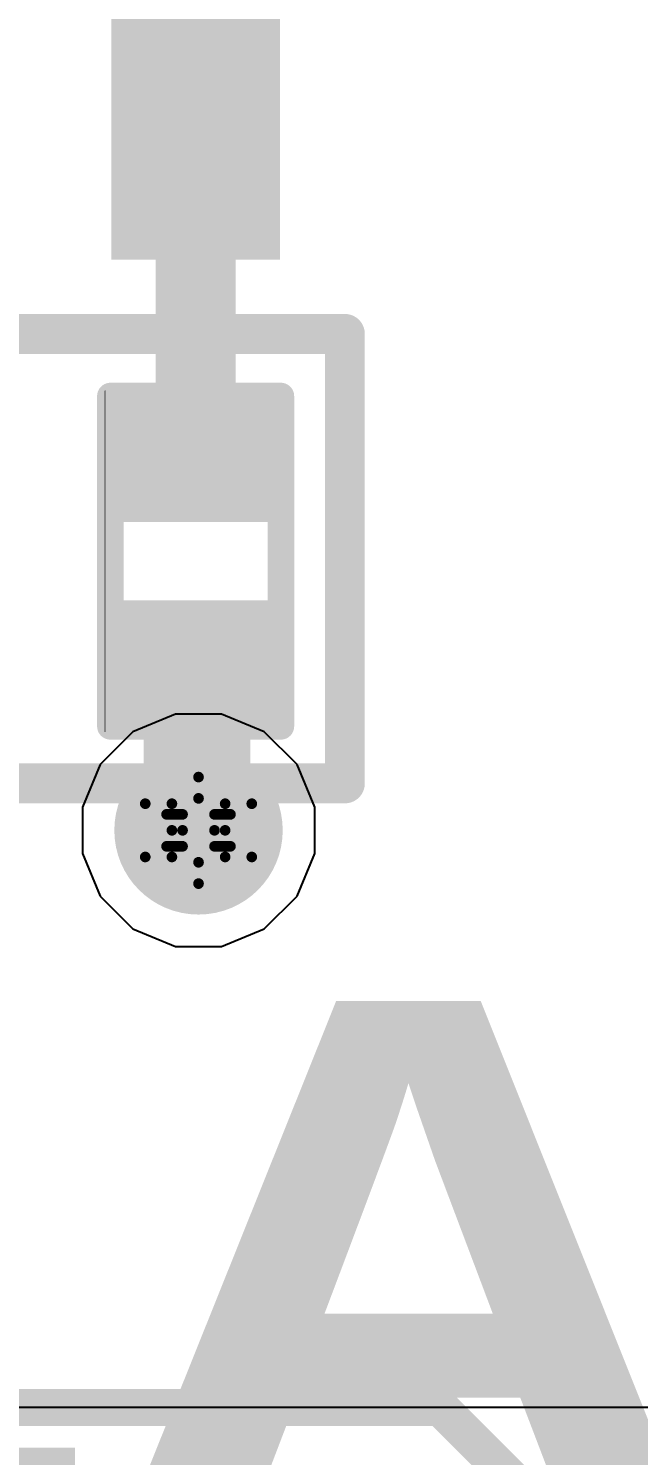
# Model space of a CAD drawing. Header units: inches. Extents: x -5 to 5328, y -4 to 5281.
# Drawn here: x 121.99 to 124.9, y 14.82 to 21.62 of the extents above; entities that cross this region are included whole.
import ezdxf

# ---------------------------------------------------------------- set-up
doc = ezdxf.new("R2010")
doc.units = ezdxf.units.IN
for name, color, linetype in [('Bottom Layer', 5, 'Continuous'), ('Bottom Solder', 6, 'Continuous'), ('Drill Drawing', 1, 'Continuous'), ('Layer 1', 16, 'Continuous'), ('Layer 2', 76, 'Continuous'), ('Top Layer', 1, 'Continuous'), ('Top Overlay', 2, 'Continuous'), ('Top Paste', 8, 'Continuous'), ('Top Solder', 216, 'Continuous'), ('Via Holes', 16, 'Continuous')]:
    doc.layers.add(name, color=color, linetype=linetype)
doc.styles.add('Arial Black_Bold', font='', dxfattribs={"height": 0.2})
doc.styles.get('Arial Black_Bold').set_extended_font_data('Arial Black', bold=True)

# ---------------------------------------------------------------- blocks, each defined once
blk = doc.blocks.new('SOIC_8_0_154___3_90___W______9')
at = {"layer": 'Top Layer'}
blk.add_hatch(color=1, dxfattribs=at).paths.add_polyline_path([(1.92499996, 1.6050006), (1.92499996, 2.2049994), (3.474999399999999, 2.2049994), (3.474999399999999, 1.6050006)])
at = {"layer": 'Top Paste'}
blk.add_hatch(color=8, dxfattribs=at).paths.add_polyline_path([(1.92499996, 1.6050006), (1.92499996, 2.2049994), (3.474999399999999, 2.2049994), (3.474999399999999, 1.6050006)])
at = {"layer": 'Top Solder'}
blk.add_hatch(color=216, dxfattribs=at).paths.add_polyline_path([(1.82339996, 1.5034006), (1.82339996, 2.3065994), (3.5765994, 2.3065994), (3.5765994, 1.5034006)])
blk = doc.blocks.new('R___0402_80')
at = {"layer": 'Top Layer'}
for points in [[(-0.6985, -0.3175), (-0.6985, 0.3174999999999999), (-0.2413000000000001, 0.3175), (-0.2412999999999999, -0.3174999999999999)], [(0.2413000000000001, -0.3175), (0.2412999999999999, 0.3174999999999999), (0.6985, 0.3175), (0.6985, -0.3174999999999999)]]:
    blk.add_hatch(color=1, dxfattribs=at).paths.add_polyline_path(points)
at = {"layer": 'Top Paste'}
for points in [[(-0.6985, -0.3175), (-0.6985, 0.3174999999999999), (-0.2413000000000001, 0.3175), (-0.2412999999999999, -0.3174999999999999)], [(0.2413000000000001, -0.3175), (0.2412999999999999, 0.3174999999999999), (0.6985, 0.3175), (0.6985, -0.3174999999999999)]]:
    blk.add_hatch(color=8, dxfattribs=at).paths.add_polyline_path(points)
at = {"layer": 'Top Solder'}
for points in [[(-0.75350116, -0.3725011600000001), (-0.75350116, 0.3725011599999999), (-0.18629884, 0.3725011600000001), (-0.1862988399999999, -0.3725011599999999)], [(0.18629884, -0.3725011600000001), (0.1862988399999999, 0.3725011599999999), (0.75350116, 0.3725011600000001), (0.75350116, -0.3725011599999999)]]:
    blk.add_hatch(color=216, dxfattribs=at).paths.add_polyline_path(points)
at = {"layer": 'Top Overlay'}
for points in [[(-0.7874, -0.4064, 0.127, 0.127, 0), (-0.7874, 0.4064, 0.127, 0.127, 0)], [(0.7874, 0.4064, 0.127, 0.127, 0), (-0.7874, 0.4064, 0.127, 0.127, 0)], [(0.7874, -0.4064, 0.127, 0.127, 0), (0.7874, 0.4064, 0.127, 0.127, 0)], [(0.7874, -0.4064, 0.127, 0.127, 0), (-0.7874, -0.4064, 0.127, 0.127, 0)], [(0.8128, -0.4318, 0.0032258, 0.0032258, 0), (-0.8128, -0.4318, 0.0032258, 0.0032258, 0)]]:
    blk.add_lwpolyline(points, format="xyseb", dxfattribs=at)
for points in [[(-0.8191499999999999, 0.4064, 0.0635, 0.0635, 1), (-0.7556499999999999, 0.4064, 0.0635, 0.0635, 1)], [(-0.8191499999999999, 0.4064, 0.0635, 0.0635, 1), (-0.7556499999999999, 0.4064, 0.0635, 0.0635, 1)], [(0.7556499999999999, 0.4064, 0.0635, 0.0635, 1), (0.8191499999999999, 0.4064, 0.0635, 0.0635, 1)], [(0.7556499999999999, 0.4064, 0.0635, 0.0635, 1), (0.8191499999999999, 0.4064, 0.0635, 0.0635, 1)], [(-0.8191499999999999, -0.4064, 0.0635, 0.0635, 1), (-0.7556499999999999, -0.4064, 0.0635, 0.0635, 1)], [(-0.8191499999999999, -0.4064, 0.0635, 0.0635, 1), (-0.7556499999999999, -0.4064, 0.0635, 0.0635, 1)], [(0.7556499999999999, -0.4064, 0.0635, 0.0635, 1), (0.8191499999999999, -0.4064, 0.0635, 0.0635, 1)], [(0.7556499999999999, -0.4064, 0.0635, 0.0635, 1), (0.8191499999999999, -0.4064, 0.0635, 0.0635, 1)], [(-0.81360518, -0.4318, 0.0016129, 0.0016129, 1), (-0.8119948199999999, -0.4318, 0.0016129, 0.0016129, 1)], [(0.8119948199999999, -0.4318, 0.0016129, 0.0016129, 1), (0.81360518, -0.4318, 0.0016129, 0.0016129, 1)]]:
    blk.add_lwpolyline(points, format="xyseb", close=True, dxfattribs=at)

msp = doc.modelspace()

# ---------------------------------------------------------------- hatches: boundary and pattern name
at = {"layer": 'Bottom Layer'}
h = msp.add_hatch(color=5, dxfattribs=at)
edge = h.paths.add_edge_path()
edge.add_arc((122.7971763, 17.8006756), 0.2999994, 0, 360)
at = {"layer": 'Bottom Solder'}
h = msp.add_hatch(color=6, dxfattribs=at)
edge = h.paths.add_edge_path()
edge.add_arc((122.7971763, 17.8006756), 0.4015993999999999, 0, 360)
at = {"layer": 'Layer 1'}
h = msp.add_hatch(color=16, dxfattribs=at)
edge = h.paths.add_edge_path()
edge.add_arc((122.7971763, 17.8006756), 0.2999994, 0, 360)
at = {"layer": 'Layer 2'}
h = msp.add_hatch(color=76, dxfattribs=at)
edge = h.paths.add_edge_path()
edge.add_arc((122.7971763, 17.8006756), 0.2999994, 0, 360)
at = {"layer": 'Top Layer'}
h = msp.add_hatch(color=1, dxfattribs=at)
edge = h.paths.add_edge_path()
edge.add_arc((122.7971763, 17.8006756), 0.2999994, 0, 360)
at = {"layer": 'Top Solder'}
h = msp.add_hatch(color=216, dxfattribs=at)
edge = h.paths.add_edge_path()
edge.add_arc((122.7971763, 17.8006756), 0.4015993999999999, 0, 360)
at = {"layer": 'Via Holes'}
h = msp.add_hatch(color=7, dxfattribs=at)
edge = h.paths.add_edge_path()
edge.add_arc((122.7971763, 17.8006756), 0.1499997, 0, 360)

# ---------------------------------------------------------------- linework, layer by layer
at = {"layer": 'Bottom Layer'}
for p, q in [((122.6869784, 18.354675), (122.48336184, 18.2703343)), ((122.9073742, 18.354675), (122.6869784, 18.354675)), ((123.11099076, 18.2703343), (122.9073742, 18.354675)), ((122.48336184, 18.2703343), (122.3275176, 18.11449006)), ((123.266835, 18.11449006), (123.11099076, 18.2703343)), ((122.3275176, 18.11449006), (122.2431769, 17.9108735)), ((123.3511757, 17.9108735), (123.266835, 18.11449006)), ((122.2431769, 17.9108735), (122.2431769, 17.6904777)), ((123.3511757, 17.6904777), (123.3511757, 17.9108735)), ((122.2431769, 17.6904777), (122.3275176, 17.48686114)), ((123.266835, 17.48686114), (123.3511757, 17.6904777)), ((122.3275176, 17.48686114), (122.48336184, 17.3310169)), ((123.11099076, 17.3310169), (123.266835, 17.48686114)), ((122.48336184, 17.3310169), (122.6869784, 17.2466762)), ((122.9073742, 17.2466762), (123.11099076, 17.3310169)), ((122.6869784, 17.2466762), (122.9073742, 17.2466762))]:
    msp.add_line(p, q, dxfattribs=at)
at = {"layer": 'Drill Drawing'}
for points in [[(122.6701763, 17.9276756, 0.0508, 0.0508, 0), (122.7971763, 18.0546756, 0.0508, 0.0508, 0)], [(122.7971763, 18.0546756, 0.0508, 0.0508, 0), (122.9241763, 17.9276756, 0.0508, 0.0508, 0)], [(122.7209763, 17.8768756, 0.0508, 0.0508, 0), (122.7971763, 17.9530756, 0.0508, 0.0508, 0)], [(122.7971763, 17.9530756, 0.0508, 0.0508, 0), (122.8733763, 17.8768756, 0.0508, 0.0508, 0)], [(122.5431763, 17.9276756, 0.0508, 0.0508, 0), (122.6701763, 17.8006756, 0.0508, 0.0508, 0)], [(122.5431763, 17.9276756, 0.0508, 0.0508, 0), (122.6701763, 17.9276756, 0.0508, 0.0508, 0)], [(122.6447763, 17.8768756, 0.0508, 0.0508, 0), (122.7209763, 17.8006756, 0.0508, 0.0508, 0)], [(122.6447763, 17.8768756, 0.0508, 0.0508, 0), (122.7209763, 17.8768756, 0.0508, 0.0508, 0)], [(122.8733763, 17.8768756, 0.0508, 0.0508, 0), (122.9495763, 17.8768756, 0.0508, 0.0508, 0)], [(122.8733763, 17.8006756, 0.0508, 0.0508, 0), (122.9495763, 17.8768756, 0.0508, 0.0508, 0)], [(122.9241763, 17.9276756, 0.0508, 0.0508, 0), (123.0511763, 17.9276756, 0.0508, 0.0508, 0)], [(122.9241763, 17.8006756, 0.0508, 0.0508, 0), (123.0511763, 17.9276756, 0.0508, 0.0508, 0)], [(122.5431763, 17.6736756, 0.0508, 0.0508, 0), (122.6701763, 17.8006756, 0.0508, 0.0508, 0)], [(122.6447763, 17.7244756, 0.0508, 0.0508, 0), (122.7209763, 17.8006756, 0.0508, 0.0508, 0)], [(122.8733763, 17.8006756, 0.0508, 0.0508, 0), (122.9495763, 17.7244756, 0.0508, 0.0508, 0)], [(122.9241763, 17.8006756, 0.0508, 0.0508, 0), (123.0511763, 17.6736756, 0.0508, 0.0508, 0)], [(122.5431763, 17.6736756, 0.0508, 0.0508, 0), (122.6701763, 17.6736756, 0.0508, 0.0508, 0)], [(122.6447763, 17.7244756, 0.0508, 0.0508, 0), (122.7209763, 17.7244756, 0.0508, 0.0508, 0)], [(122.6701763, 17.6736756, 0.0508, 0.0508, 0), (122.7971763, 17.5466756, 0.0508, 0.0508, 0)], [(122.7209763, 17.7244756, 0.0508, 0.0508, 0), (122.7971763, 17.6482756, 0.0508, 0.0508, 0)], [(122.7971763, 17.6482756, 0.0508, 0.0508, 0), (122.8733763, 17.7244756, 0.0508, 0.0508, 0)], [(122.7971763, 17.5466756, 0.0508, 0.0508, 0), (122.9241763, 17.6736756, 0.0508, 0.0508, 0)], [(122.8733763, 17.7244756, 0.0508, 0.0508, 0), (122.9495763, 17.7244756, 0.0508, 0.0508, 0)], [(122.9241763, 17.6736756, 0.0508, 0.0508, 0), (123.0511763, 17.6736756, 0.0508, 0.0508, 0)]]:
    msp.add_lwpolyline(points, format="xyseb", dxfattribs=at)
for points in [[(122.7844763, 18.0546756, 0.0254, 0.0254, 1), (122.8098763, 18.0546756, 0.0254, 0.0254, 1)], [(122.7844763, 18.0546756, 0.0254, 0.0254, 1), (122.8098763, 18.0546756, 0.0254, 0.0254, 1)], [(122.7844763, 17.9530756, 0.0254, 0.0254, 1), (122.8098763, 17.9530756, 0.0254, 0.0254, 1)], [(122.7844763, 17.9530756, 0.0254, 0.0254, 1), (122.8098763, 17.9530756, 0.0254, 0.0254, 1)], [(122.5304763, 17.9276756, 0.0254, 0.0254, 1), (122.5558763, 17.9276756, 0.0254, 0.0254, 1)], [(122.5304763, 17.9276756, 0.0254, 0.0254, 1), (122.5558763, 17.9276756, 0.0254, 0.0254, 1)], [(122.6320763, 17.8768756, 0.0254, 0.0254, 1), (122.6574763, 17.8768756, 0.0254, 0.0254, 1)], [(122.6320763, 17.8768756, 0.0254, 0.0254, 1), (122.6574763, 17.8768756, 0.0254, 0.0254, 1)], [(122.6574763, 17.9276756, 0.0254, 0.0254, 1), (122.6828763, 17.9276756, 0.0254, 0.0254, 1)], [(122.6574763, 17.9276756, 0.0254, 0.0254, 1), (122.6828763, 17.9276756, 0.0254, 0.0254, 1)], [(122.7082763, 17.8768756, 0.0254, 0.0254, 1), (122.7336763, 17.8768756, 0.0254, 0.0254, 1)], [(122.7082763, 17.8768756, 0.0254, 0.0254, 1), (122.7336763, 17.8768756, 0.0254, 0.0254, 1)], [(122.8606763, 17.8768756, 0.0254, 0.0254, 1), (122.8860763, 17.8768756, 0.0254, 0.0254, 1)], [(122.8606763, 17.8768756, 0.0254, 0.0254, 1), (122.8860763, 17.8768756, 0.0254, 0.0254, 1)], [(122.9114763, 17.9276756, 0.0254, 0.0254, 1), (122.9368763, 17.9276756, 0.0254, 0.0254, 1)], [(122.9114763, 17.9276756, 0.0254, 0.0254, 1), (122.9368763, 17.9276756, 0.0254, 0.0254, 1)], [(122.9368763, 17.8768756, 0.0254, 0.0254, 1), (122.9622763, 17.8768756, 0.0254, 0.0254, 1)], [(122.9368763, 17.8768756, 0.0254, 0.0254, 1), (122.9622763, 17.8768756, 0.0254, 0.0254, 1)], [(123.0384763, 17.9276756, 0.0254, 0.0254, 1), (123.0638763, 17.9276756, 0.0254, 0.0254, 1)], [(123.0384763, 17.9276756, 0.0254, 0.0254, 1), (123.0638763, 17.9276756, 0.0254, 0.0254, 1)], [(122.6574763, 17.8006756, 0.0254, 0.0254, 1), (122.6828763, 17.8006756, 0.0254, 0.0254, 1)], [(122.6574763, 17.8006756, 0.0254, 0.0254, 1), (122.6828763, 17.8006756, 0.0254, 0.0254, 1)], [(122.7082763, 17.8006756, 0.0254, 0.0254, 1), (122.7336763, 17.8006756, 0.0254, 0.0254, 1)], [(122.7082763, 17.8006756, 0.0254, 0.0254, 1), (122.7336763, 17.8006756, 0.0254, 0.0254, 1)], [(122.8606763, 17.8006756, 0.0254, 0.0254, 1), (122.8860763, 17.8006756, 0.0254, 0.0254, 1)], [(122.8606763, 17.8006756, 0.0254, 0.0254, 1), (122.8860763, 17.8006756, 0.0254, 0.0254, 1)], [(122.9114763, 17.8006756, 0.0254, 0.0254, 1), (122.9368763, 17.8006756, 0.0254, 0.0254, 1)], [(122.9114763, 17.8006756, 0.0254, 0.0254, 1), (122.9368763, 17.8006756, 0.0254, 0.0254, 1)], [(122.5304763, 17.6736756, 0.0254, 0.0254, 1), (122.5558763, 17.6736756, 0.0254, 0.0254, 1)], [(122.5304763, 17.6736756, 0.0254, 0.0254, 1), (122.5558763, 17.6736756, 0.0254, 0.0254, 1)], [(122.6320763, 17.7244756, 0.0254, 0.0254, 1), (122.6574763, 17.7244756, 0.0254, 0.0254, 1)], [(122.6320763, 17.7244756, 0.0254, 0.0254, 1), (122.6574763, 17.7244756, 0.0254, 0.0254, 1)], [(122.6574763, 17.6736756, 0.0254, 0.0254, 1), (122.6828763, 17.6736756, 0.0254, 0.0254, 1)], [(122.6574763, 17.6736756, 0.0254, 0.0254, 1), (122.6828763, 17.6736756, 0.0254, 0.0254, 1)], [(122.7082763, 17.7244756, 0.0254, 0.0254, 1), (122.7336763, 17.7244756, 0.0254, 0.0254, 1)], [(122.7082763, 17.7244756, 0.0254, 0.0254, 1), (122.7336763, 17.7244756, 0.0254, 0.0254, 1)], [(122.8606763, 17.7244756, 0.0254, 0.0254, 1), (122.8860763, 17.7244756, 0.0254, 0.0254, 1)], [(122.8606763, 17.7244756, 0.0254, 0.0254, 1), (122.8860763, 17.7244756, 0.0254, 0.0254, 1)], [(122.9114763, 17.6736756, 0.0254, 0.0254, 1), (122.9368763, 17.6736756, 0.0254, 0.0254, 1)], [(122.9114763, 17.6736756, 0.0254, 0.0254, 1), (122.9368763, 17.6736756, 0.0254, 0.0254, 1)], [(122.9368763, 17.7244756, 0.0254, 0.0254, 1), (122.9622763, 17.7244756, 0.0254, 0.0254, 1)], [(122.9368763, 17.7244756, 0.0254, 0.0254, 1), (122.9622763, 17.7244756, 0.0254, 0.0254, 1)], [(123.0384763, 17.6736756, 0.0254, 0.0254, 1), (123.0638763, 17.6736756, 0.0254, 0.0254, 1)], [(123.0384763, 17.6736756, 0.0254, 0.0254, 1), (123.0638763, 17.6736756, 0.0254, 0.0254, 1)], [(122.7844763, 17.6482756, 0.0254, 0.0254, 1), (122.8098763, 17.6482756, 0.0254, 0.0254, 1)], [(122.7844763, 17.6482756, 0.0254, 0.0254, 1), (122.8098763, 17.6482756, 0.0254, 0.0254, 1)], [(122.7844763, 17.5466756, 0.0254, 0.0254, 1), (122.8098763, 17.5466756, 0.0254, 0.0254, 1)], [(122.7844763, 17.5466756, 0.0254, 0.0254, 1), (122.8098763, 17.5466756, 0.0254, 0.0254, 1)]]:
    msp.add_lwpolyline(points, format="xyseb", close=True, dxfattribs=at)
at = {"layer": 'Layer 1'}
for p, q in [((122.6869784, 18.354675), (122.48336184, 18.2703343)), ((122.9073742, 18.354675), (122.6869784, 18.354675)), ((123.11099076, 18.2703343), (122.9073742, 18.354675)), ((122.48336184, 18.2703343), (122.3275176, 18.11449006)), ((123.266835, 18.11449006), (123.11099076, 18.2703343)), ((122.3275176, 18.11449006), (122.2431769, 17.9108735)), ((123.3511757, 17.9108735), (123.266835, 18.11449006)), ((122.2431769, 17.9108735), (122.2431769, 17.6904777)), ((123.3511757, 17.6904777), (123.3511757, 17.9108735)), ((122.2431769, 17.6904777), (122.3275176, 17.48686114)), ((123.266835, 17.48686114), (123.3511757, 17.6904777)), ((122.3275176, 17.48686114), (122.48336184, 17.3310169)), ((123.11099076, 17.3310169), (123.266835, 17.48686114)), ((122.48336184, 17.3310169), (122.6869784, 17.2466762)), ((122.9073742, 17.2466762), (123.11099076, 17.3310169)), ((122.6869784, 17.2466762), (122.9073742, 17.2466762))]:
    msp.add_line(p, q, dxfattribs=at)
at = {"layer": 'Layer 2'}
msp.add_line((130.86828792, 15.04855512), (116.44108792, 15.04855512), dxfattribs=at)
at = {"layer": 'Top Layer'}
for points in [[(122.78338918, 21.39830366, 0.254, 0.254, 0), (122.78338918, 24.9640979, 0.254, 0.254, 0)], [(122.7834222, 19.68114682, 0.3809999999999999, 0.3809999999999999, 0), (122.7834222, 21.39832144, 0.3809999999999999, 0.3809999999999999, 0)], [(122.7834222, 19.68114682, 0.254, 0.254, 0), (122.78342474, 19.68114428, 0.254, 0.254, 0)], [(122.79032338, 17.80752852, 0.508, 0.508, 0), (122.79032338, 18.58867758, 0.508, 0.508, 0)], [(122.78347046, 18.61407758, 0.254, 0.254, 0), (122.7919947, 18.60555334, 0.254, 0.254, 0)], [(122.7919947, 18.57236824, 0.254, 0.254, 0), (122.7919947, 18.60555334, 0.254, 0.254, 0)], [(122.79032338, 17.80752852, 0.508, 0.508, 0), (122.7971763, 17.8006756, 0.508, 0.508, 0)], [(114.11067602, 15.04855512, 0.1778, 0.1778, 0), (123.95082144, 15.04855512, 0.1778, 0.1778, 0)], [(123.95082144, 15.04855512, 0.1778, 0.1778, 0), (125.39846904, 13.60090752, 0.1778, 0.1778, 0)]]:
    msp.add_lwpolyline(points, format="xyseb", dxfattribs=at)
for points in [[(122.6881722, 21.39832144, 0.1905, 0.1905, 1), (122.8786722, 21.39832144, 0.1905, 0.1905, 1)], [(122.71988918, 21.39830366, 0.127, 0.127, 1), (122.84688918, 21.39830366, 0.127, 0.127, 1)], [(122.6881722, 19.68114682, 0.1905, 0.1905, 1), (122.8786722, 19.68114682, 0.1905, 0.1905, 1)], [(122.7199222, 19.68114682, 0.127, 0.127, 1), (122.8469222, 19.68114682, 0.127, 0.127, 1)], [(122.71992474, 19.68114428, 0.127, 0.127, 1), (122.84692474, 19.68114428, 0.127, 0.127, 1)], [(122.66332338, 18.58867758, 0.254, 0.254, 1), (122.91732338, 18.58867758, 0.254, 0.254, 1)], [(122.71997046, 18.61407758, 0.127, 0.127, 1), (122.84697046, 18.61407758, 0.127, 0.127, 1)], [(122.7284947, 18.60555334, 0.127, 0.127, 1), (122.8554947, 18.60555334, 0.127, 0.127, 1)], [(122.7284947, 18.60555334, 0.127, 0.127, 1), (122.8554947, 18.60555334, 0.127, 0.127, 1)], [(122.7284947, 18.57236824, 0.127, 0.127, 1), (122.8554947, 18.57236824, 0.127, 0.127, 1)], [(122.66332338, 17.80752852, 0.254, 0.254, 1), (122.91732338, 17.80752852, 0.254, 0.254, 1)], [(122.66332338, 17.80752852, 0.254, 0.254, 1), (122.91732338, 17.80752852, 0.254, 0.254, 1)], [(122.6701763, 17.8006756, 0.254, 0.254, 1), (122.9241763, 17.8006756, 0.254, 0.254, 1)], [(123.90637144, 15.04855512, 0.08889999999999999, 0.08889999999999999, 1), (123.99527144, 15.04855512, 0.08889999999999999, 0.08889999999999999, 1)], [(123.90637144, 15.04855512, 0.08889999999999999, 0.08889999999999999, 1), (123.99527144, 15.04855512, 0.08889999999999999, 0.08889999999999999, 1)]]:
    msp.add_lwpolyline(points, format="xyseb", close=True, dxfattribs=at)
at = {"layer": 'Top Overlay'}
for points in [[(118.25583918, 20.1676, 0.1905, 0.1905, 0), (123.4950667, 20.1676, 0.1905, 0.1905, 0)], [(123.4950667, 18.02462232, 0.1905, 0.1905, 0), (123.4950667, 20.1676, 0.1905, 0.1905, 0)], [(118.25583918, 18.02462232, 0.1905, 0.1905, 0), (123.4950667, 18.02462232, 0.1905, 0.1905, 0)]]:
    msp.add_lwpolyline(points, format="xyseb", dxfattribs=at)
for points in [[(123.4474417, 20.1676, 0.09524999999999999, 0.09524999999999999, 1), (123.5426917, 20.1676, 0.09524999999999999, 0.09524999999999999, 1)], [(123.4474417, 20.1676, 0.09524999999999999, 0.09524999999999999, 1), (123.5426917, 20.1676, 0.09524999999999999, 0.09524999999999999, 1)], [(123.4474417, 18.02462232, 0.09524999999999999, 0.09524999999999999, 1), (123.5426917, 18.02462232, 0.09524999999999999, 0.09524999999999999, 1)], [(123.4474417, 18.02462232, 0.09524999999999999, 0.09524999999999999, 1), (123.5426917, 18.02462232, 0.09524999999999999, 0.09524999999999999, 1)]]:
    msp.add_lwpolyline(points, format="xyseb", close=True, dxfattribs=at)

# ---------------------------------------------------------------- block references
at = {"rotation": 270}
for name, p in [('SOIC_8_0_154___3_90___W______9', (120.87838918, 24.09830334)), ('R___0402_80', (122.78347046, 19.08397758))]:
    msp.add_blockref(name, p, dxfattribs=at)

# ---------------------------------------------------------------- texts
at = {"layer": 'Top Overlay', "style": 'Arial Black_Bold'}
msp.add_text('SLAVE CAN IN', height=2.54, rotation=360, dxfattribs=at).set_placement((117.14351984, 14.44630588))

doc.saveas('drawing.dxf')
